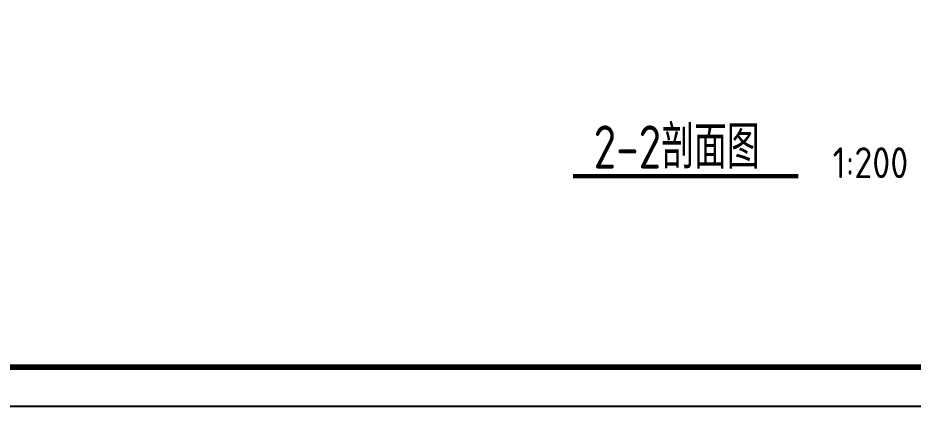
# Model space of a CAD drawing. Extents: x 180850 to 1399066, y 113487 to 334416.
# Drawn here: x 818787 to 843158, y 253984 to 264558 of the extents above; entities that cross this region are included whole.
import ezdxf

# ---------------------------------------------------------------- set-up
doc = ezdxf.new("R2010")
doc.units = 0
doc.header["$LTSCALE"] = 1000
doc.layers.add('PUB_TITLE', color=4, linetype='Continuous')
doc.layers.add('TEXT', color=7, linetype='Continuous')
doc.styles.add('C', font='tssdeng.shx', dxfattribs={"height": 3, "bigfont": 'tssdchn.shx'})
doc.styles.get("Standard").update_dxf_attribs({"font": 'gbenor.shx', "bigfont": 'gbcbig.shx'})

msp = doc.modelspace()

# ---------------------------------------------------------------- linework, layer by layer
at = {"color": 3, "const_width": 117.6, "elevation": -0.86}
msp.add_lwpolyline([(833903.07, 260245.56), (840033.36, 260245.56)], dxfattribs=at)
at = {"layer": 'PUB_TITLE'}
msp.add_lwpolyline([(797760.18, 253984.16), (886860.18, 253984.16), (886860.18, 316984.16), (797760.18, 316984.16)], close=True, dxfattribs=at)
at = {"layer": 'PUB_TITLE', "const_width": 159.09}
msp.add_lwpolyline([(799875.42, 255044.79), (799875.42, 315923.52), (885360.18, 315923.52), (885360.18, 255044.79)], close=True, dxfattribs=at)

# ---------------------------------------------------------------- texts
at = {"layer": 'TEXT', "style": 'C', "width": 0.8}
msp.add_text('2-2剖面图', height=1176, dxfattribs=at).set_placement((834462.17, 260454.38, -0.86))
at = {"layer": 'TEXT'}
msp.add_text('1:200', height=840, dxfattribs=at).set_placement((840967.02, 260192.69, -0.86))

doc.saveas('drawing.dxf')
